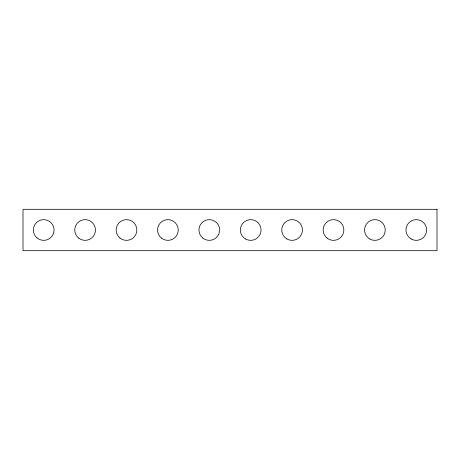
<?xml version="1.0" encoding="UTF-8"?>
<svg xmlns="http://www.w3.org/2000/svg" width="460" height="460" viewBox="0 0 460 460"><rect width="100%" height="100%" fill="white"/><g stroke="black" fill="none" stroke-linecap="round" stroke-linejoin="round"><path stroke-width="0.69" d="M437 209.3L23 209.3L23 250.7L437 250.7L437 209.3M411.125 238.964A10.35 10.35 0 0 0 426.65 230A10.35 10.35 0 0 0 411.125 221.036A10.35 10.35 0 0 0 411.125 238.964M369.725 238.964A10.35 10.35 0 0 0 385.25 230A10.35 10.35 0 0 0 369.725 221.036A10.35 10.35 0 0 0 369.725 238.964M326.985 238.044A10.35 10.35 0 0 0 343.723 231.621A10.35 10.35 0 0 0 329.791 220.34A10.35 10.35 0 0 0 326.985 238.044M245.525 238.964A10.35 10.35 0 0 0 261.05 230A10.35 10.35 0 0 0 245.525 221.036A10.35 10.35 0 0 0 245.525 238.964M161.385 238.044A10.35 10.35 0 0 0 178.123 231.621A10.35 10.35 0 0 0 164.191 220.34A10.35 10.35 0 0 0 161.385 238.044M286.925 238.964A10.35 10.35 0 0 0 302.45 230A10.35 10.35 0 0 0 286.925 221.036A10.35 10.35 0 0 0 286.925 238.964M119.985 238.044A10.35 10.35 0 0 0 136.724 231.621A10.35 10.35 0 0 0 122.791 220.34A10.35 10.35 0 0 0 119.985 238.044M78.585 238.044A10.35 10.35 0 0 0 95.323 231.621A10.35 10.35 0 0 0 81.391 220.34A10.35 10.35 0 0 0 78.585 238.044M37.185 238.044A10.35 10.35 0 0 0 53.923 231.621A10.35 10.35 0 0 0 39.991 220.34A10.35 10.35 0 0 0 37.185 238.044M202.785 238.044A10.35 10.35 0 0 0 219.523 231.621A10.35 10.35 0 0 0 205.591 220.34A10.35 10.35 0 0 0 202.785 238.044"/></g></svg>
